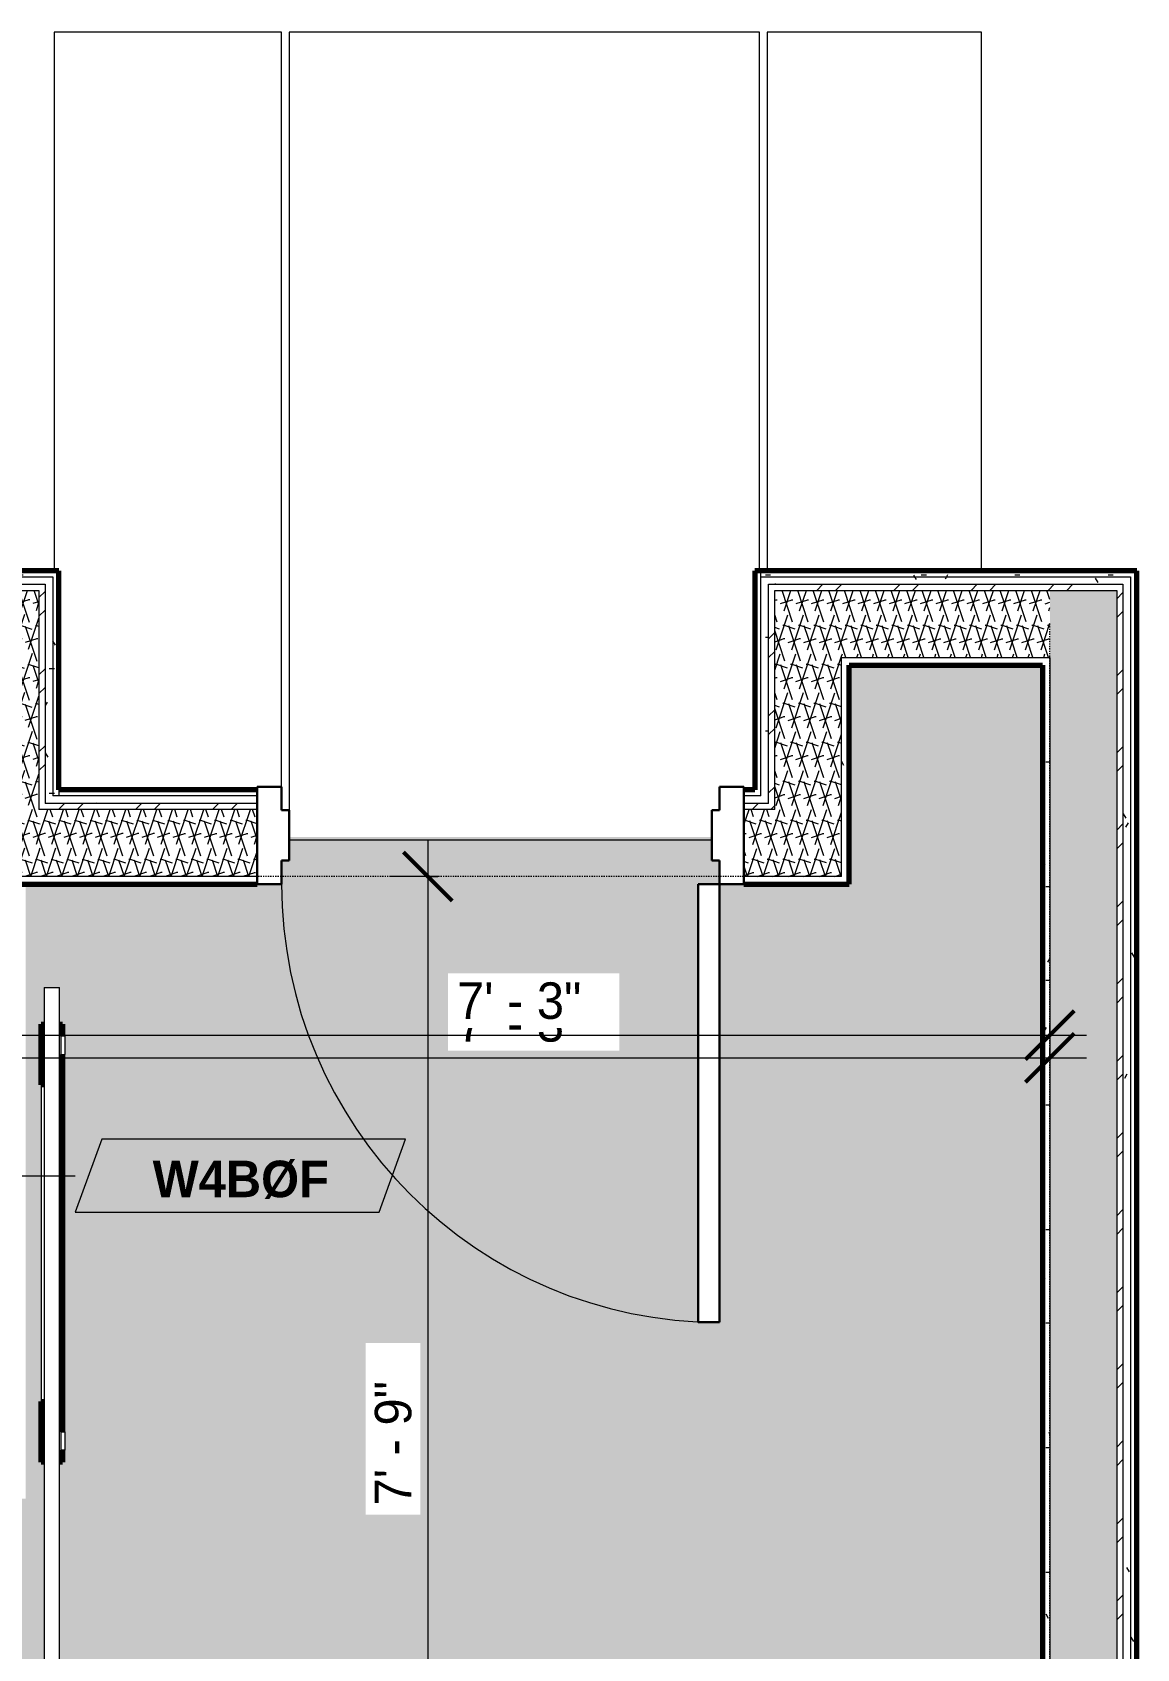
# Model space of a CAD drawing. Header units: inches. Extents: x -3857 to -1458, y -18 to 10849.
# Drawn here: x -3211.6 to -3120.8, y 10292.6 to 10425.4 of the extents above; entities that cross this region are included whole.
import ezdxf

# ---------------------------------------------------------------- set-up
doc = ezdxf.new("R2010")
doc.units = ezdxf.units.IN
doc.header["$MEASUREMENT"] = 0
doc.linetypes.add('Dash 3_32_', pattern=[0.1875, 0.09375, -0.09375])
for name, color, linetype, lineweight in [('0-5', 250, 'Continuous', 18), ('0-6', 130, 'Continuous', 5), ('A-ANNO-DIMS', 211, 'Continuous', 9), ('A-ANNO-DIMS-32', 211, 'Continuous', 9), ('A-DETL-1', 90, 'Dash 3_32_', 18), ('A-DOOR', 31, 'Continuous', 18), ('A-DOOR-1', 10, 'Continuous', 30), ('A-DOOR-2', 50, 'Continuous', 9), ('A-DOOR-5', 31, 'Continuous', 70), ('A-DOOR-FRAM-2', 10, 'Continuous', 30), ('A-FLOR-2', 250, 'Continuous', 18), ('A-WALL-4', 250, 'Continuous', 18), ('A-WALL-IDEN', 211, 'Continuous', 9), ('A-WALL-PATT-1', 50, 'Continuous', 9), ('A-WALL-PATT-2', 8, 'Continuous', 9), ('A-WALL-PATT-3', 253, 'Continuous', 9), ('I-WALL-2', 7, 'Continuous', 70)]:
    doc.layers.add(name, color=color, linetype=linetype, lineweight=lineweight)
doc.layers.add('A-AREA-PATT-1', color=255, linetype='Continuous', lineweight=9, transparency=1)
doc.styles.add('Century Gothic', font='ufonts.com_century-gothic.ttf', dxfattribs={"height": 3})
doc.styles.add('Century Gothic_B', font='GOTHICB.TTF', dxfattribs={"height": 3})
doc.dimstyles.new('OD_1__HACK', dxfattribs={"dimscale": 12, "dimtxt": 3.132505, "dimasz": 0.333333, "dimexe": 0.25, "dimexo": 0.166667, "dimgap": 0.041667, "dimtad": 1, "dimdec": 0, "dimzin": 3, "dimdsep": 46, "dimlunit": 4, "dimtxsty": 'Century Gothic', "dimblk1": 'OBLIQUE', "dimblk2": 'OBLIQUE', "dimsah": 1, "dimcen": 0.09, "dimdle": 0.25, "dimazin": 0, "dimtfac": 1, "dimtdec": 4, "dimtix": 1, "dimtmove": 0, "dimatfit": 3, "dimfxl": 1, "dimtvp": 1, "dimtfill": 1, "dimfrac": 2, "dimtolj": 1, "dimtzin": 0, "dimarcsym": 2})
pattern_1 = [(0, (0, 0), (10.24, 2.56), [0.422, -7.258, 0.422, -7.258, -40.96]), (0, (0, 0), (10.24, 2.56), [-15.36, 0.422, -14.938, 0.422, -7.258, -17.92]), (0, (0, 0), (10.24, 2.56), [-38.4, 0.422, -4.698, 0.422, -12.378]), (120, (3.84, 1.28), (-7.33702503, 7.58810013), [0.422, -7.258, 0.422, -7.258, -40.96]), (120, (3.84, 1.28), (-7.33702503, 7.58810013), [-15.36, 0.422, -14.938, 0.422, -7.258, -17.92]), (120, (3.84, 1.28), (-7.33702503, 7.58810013), [-38.4, 0.422, -4.698, 0.422, -12.378]), (240, (5.12, 6.4), (-2.90297497, -10.14810013), [0.422, -7.258, 0.422, -7.258, -40.96]), (240, (5.12, 6.4), (-2.90297497, -10.14810013), [-15.36, 0.422, -14.938, 0.422, -7.258, -17.92]), (240, (5.12, 6.4), (-2.90297497, -10.14810013), [-38.4, 0.422, -4.698, 0.422, -12.378])]
pattern_2 = [(161.57, (0.16, 0.16), (-1.279773737, -0.000426766), [0, -9.107, 1.011, 0]), (18.43, (-0.16, 0.16), (-1.279773737, 0.000426766), [0, -9.107, 1.011, 0]), (108.43, (0.16, 0.16), (0.639452382, -3.199964008), [3.035, -7.083]), (71.57, (-0.16, 0.16), (0.639452382, 3.199964008), [3.035, -7.083])]
pattern_3 = [(45, (0, 0), (-3.1678384, 3.1678384), []), (45, (0, 4.8), (-3.1678384, 3.1678384), [])]

# ---------------------------------------------------------------- blocks, each defined once
blk = doc.blocks.new('HOLLOW METAL - UNIT DOOR-2191980-1ST FLOOR - STUDIO B - ADA TYPE B')
at = {"layer": 'A-DOOR-1'}
for p, q in [((16.25, -4.125), (18, -4.125)), ((16.25, -40.125), (16.25, -4.125)), ((18, -4.125), (18, -40.125)), ((18, -40.125), (16.25, -40.125))]:
    blk.add_line(p, q, dxfattribs=at)
at = {"layer": 'A-DOOR-2'}
blk.add_arc((18, -4.125), 36, 180, 270, dxfattribs=at)
at = {"layer": 'A-DOOR-FRAM-2'}
for p, q in [((-20, 3.875), (-18, 3.875)), ((-20, -4.125), (-20, 3.875)), ((-18, 3.875), (-18, 1.9375)), ((18, 3.875), (20, 3.875)), ((18, 1.9375), (18, 3.875)), ((20, 3.875), (20, -4.125)), ((-18, 1.9375), (-17.375, 1.9375)), ((-17.375, 1.9375), (-17.375, -2.1875)), ((17.375, 1.9375), (18, 1.9375)), ((17.375, -2.1875), (17.375, 1.9375)), ((-18, -2.1875), (-18, -4.125)), ((-17.375, -2.1875), (-18, -2.1875)), ((18, -2.1875), (17.375, -2.1875)), ((18, -4.125), (18, -2.1875)), ((-18, -4.125), (-20, -4.125)), ((20, -4.125), (18, -4.125))]:
    blk.add_line(p, q, dxfattribs=at)
blk = doc.blocks.new('CTR - 1st Phase - Common Walls_rvt-3-1ST FLOOR - STUDIO B - ADA TYPE B')
at = {"layer": 'A-WALL-PATT-1'}
h = blk.add_hatch(dxfattribs=at)
h.set_pattern_fill('FP_1', color=256, style=0, pattern_type=2)
h.set_pattern_definition(pattern_1)
h.paths.add_polyline_path([(-2798.02, 10380.66), (-2798.02, 10381.16), (-2938.34, 10381.16), (-2938.34, 10380.66), (-2798.65, 10380.66)], flags=0)
h = blk.add_hatch(dxfattribs=at)
h.set_pattern_fill('FP_1', color=256, style=0, pattern_type=2)
h.set_pattern_definition(pattern_1)
h.paths.add_polyline_path([(-2871.45, 10380.04), (-2798.65, 10380.04), (-2798.65, 10380.66), (-2938.34, 10380.66), (-2938.34, 10380.04), (-2877.71, 10380.04)], flags=0)
h = blk.add_hatch(dxfattribs=at)
h.set_pattern_fill('FP_1', color=256, style=0, pattern_type=2)
h.set_pattern_definition(pattern_1)
h.paths.add_polyline_path([(-2798.65, 10362.04), (-2798.02, 10362.04), (-2798.02, 10380.66), (-2798.65, 10380.66), (-2798.65, 10362.79)], flags=0)
h = blk.add_hatch(dxfattribs=at)
h.set_pattern_fill('FP_1', color=256, style=0, pattern_type=2)
h.set_pattern_definition(pattern_1)
h.paths.add_polyline_path([(-2798.02, 10362.66), (-2797.52, 10362.66), (-2797.52, 10381.16), (-2798.02, 10381.16), (-2798.02, 10362.79)], flags=0)
h = blk.add_hatch(dxfattribs=at)
h.set_pattern_fill('FP_1', color=256, style=0, pattern_type=2)
h.set_pattern_definition(pattern_1)
h.paths.add_polyline_path([(-2739.8, 10380.66), (-2709.41, 10380.66), (-2709.41, 10381.16), (-2739.8, 10381.16)], flags=0)
h = blk.add_hatch(dxfattribs=at)
h.set_pattern_fill('FP_1', color=256, style=0, pattern_type=2)
h.set_pattern_definition(pattern_1)
h.paths.add_polyline_path([(-2739.17, 10362.04), (-2739.17, 10380.66), (-2739.8, 10380.66), (-2739.8, 10362.04)], flags=0)
h = blk.add_hatch(dxfattribs=at)
h.set_pattern_fill('FP_1', color=256, style=0, pattern_type=2)
h.set_pattern_definition(pattern_1)
h.paths.add_polyline_path([(-2716.66, 10380.04), (-2710.04, 10380.04), (-2710.04, 10380.66), (-2739.17, 10380.66), (-2739.17, 10380.04), (-2721.68, 10380.04)], flags=0)
h = blk.add_hatch(dxfattribs=at)
h.set_pattern_fill('FP_1', color=256, style=0, pattern_type=2)
h.set_pattern_definition(pattern_1)
h.paths.add_polyline_path([(-2709.41, 10261.59), (-2709.41, 10380.66), (-2710.04, 10380.66), (-2710.04, 10261.59)], flags=0)
h = blk.add_hatch(dxfattribs=at)
h.set_pattern_fill('FP_1', color=256, style=0, pattern_type=2)
h.set_pattern_definition(pattern_1)
h.paths.add_polyline_path([(-2708.91, 10261.59), (-2708.91, 10381.16), (-2709.41, 10381.16), (-2709.41, 10261.59)], flags=0)
h = blk.add_hatch(dxfattribs=at)
h.set_pattern_fill('FP_1', color=256, style=0, pattern_type=2)
h.set_pattern_definition(pattern_1)
h.paths.add_polyline_path([(-2732.55, 10355.41), (-2732.55, 10374.04), (-2733.17, 10374.04), (-2733.17, 10355.41)], flags=0)
h = blk.add_hatch(dxfattribs=at)
h.set_pattern_fill('FP_1', color=256, style=0, pattern_type=2)
h.set_pattern_definition(pattern_1)
h.paths.add_polyline_path([(-2716.04, 10261.59), (-2716.04, 10374.04), (-2716.66, 10374.04), (-2716.66, 10261.59)], flags=0)
h = blk.add_hatch(dxfattribs=at)
h.set_pattern_fill('FP_1', color=256, style=0, pattern_type=2)
h.set_pattern_definition(pattern_1)
h.paths.add_polyline_path([(-2786.76, 10362.04), (-2781.2, 10362.04), (-2781.2, 10362.66), (-2798.02, 10362.66), (-2798.02, 10362.04), (-2797.52, 10362.04)], flags=0)
h.paths.add_polyline_path([(-2739.92, 10362.04), (-2739.8, 10362.04), (-2739.8, 10362.66), (-2741.2, 10362.66), (-2741.2, 10362.04), (-2740.22, 10362.04)], flags=0)
h = blk.add_hatch(dxfattribs=at)
h.set_pattern_fill('FP_1', color=256, style=0, pattern_type=2)
h.set_pattern_definition(pattern_1)
h.paths.add_polyline_path([(-2800.65, 10356.04), (-2804.65, 10356.04), (-2804.65, 10355.41), (-2801.28, 10355.41), (-2800.84, 10355.85)], flags=0)
h.paths.add_polyline_path([(-2781.2, 10355.41), (-2781.2, 10356.04), (-2800.65, 10356.04), (-2800.65, 10355.41), (-2786.76, 10355.41)], flags=0)
h.paths.add_polyline_path([(-2740.43, 10355.41), (-2733.17, 10355.41), (-2733.17, 10356.04), (-2741.2, 10356.04), (-2741.2, 10355.41)], flags=0)
at = {"layer": 'A-WALL-PATT-2'}
h = blk.add_hatch(dxfattribs=at)
h.set_pattern_fill('FP_2', color=256, style=0, pattern_type=2)
h.set_pattern_definition(pattern_3)
h.paths.add_polyline_path([(-2801.92, 10379.54), (-2799.15, 10379.54), (-2799.15, 10380.04), (-2938.34, 10380.04), (-2938.34, 10379.54), (-2804.65, 10379.54)], flags=0)
h = blk.add_hatch(dxfattribs=at)
h.set_pattern_fill('FP_2', color=256, style=0, pattern_type=2)
h.set_pattern_definition(pattern_3)
h.paths.add_polyline_path([(-2799.15, 10361.54), (-2798.65, 10361.54), (-2798.65, 10380.04), (-2799.15, 10380.04), (-2799.15, 10362.66)], flags=0)
h = blk.add_hatch(dxfattribs=at)
h.set_pattern_fill('FP_2', color=256, style=0, pattern_type=2)
h.set_pattern_definition(pattern_3)
h.paths.add_polyline_path([(-2738.67, 10361.54), (-2738.67, 10380.04), (-2739.17, 10380.04), (-2739.17, 10361.54)], flags=0)
h = blk.add_hatch(dxfattribs=at)
h.set_pattern_fill('FP_2', color=256, style=0, pattern_type=2)
h.set_pattern_definition(pattern_3)
h.paths.add_polyline_path([(-2732.55, 10379.54), (-2710.54, 10379.54), (-2710.54, 10380.04), (-2738.67, 10380.04), (-2738.67, 10379.54), (-2733.17, 10379.54)], flags=0)
h = blk.add_hatch(dxfattribs=at)
h.set_pattern_fill('FP_2', color=256, style=0, pattern_type=2)
h.set_pattern_definition(pattern_3)
h.paths.add_polyline_path([(-2710.04, 10261.59), (-2710.04, 10380.04), (-2710.54, 10380.04), (-2710.54, 10261.59)], flags=0)
h = blk.add_hatch(dxfattribs=at)
h.set_pattern_fill('FP_2', color=256, style=0, pattern_type=2)
h.set_pattern_definition(pattern_3)
h.paths.add_polyline_path([(-2798.02, 10361.54), (-2781.2, 10361.54), (-2781.2, 10362.04), (-2798.65, 10362.04), (-2798.65, 10361.54)], flags=0)
h.paths.add_polyline_path([(-2739.17, 10361.54), (-2739.17, 10362.04), (-2741.2, 10362.04), (-2741.2, 10361.54), (-2739.19, 10361.54)], flags=0)
at = {"layer": 'A-WALL-PATT-3'}
h = blk.add_hatch(dxfattribs=at)
h.set_pattern_fill('FP_3', color=256, style=0, pattern_type=2)
h.set_pattern_definition(pattern_2)
h.paths.add_polyline_path([(-2804.65, 10356.04), (-2799.15, 10356.04), (-2799.15, 10379.54), (-2804.65, 10379.54), (-2804.65, 10357.53)], flags=0)
h = blk.add_hatch(dxfattribs=at)
h.set_pattern_fill('FP_3', color=256, style=0, pattern_type=2)
h.set_pattern_definition(pattern_2)
h.paths.add_polyline_path([(-2733.17, 10356.04), (-2733.17, 10379.54), (-2738.67, 10379.54), (-2738.67, 10356.04)], flags=0)
h = blk.add_hatch(dxfattribs=at)
h.set_pattern_fill('FP_3', color=256, style=0, pattern_type=2)
h.set_pattern_definition(pattern_2)
h.paths.add_polyline_path([(-2716.04, 10374.04), (-2716.04, 10379.54), (-2733.17, 10379.54), (-2733.17, 10374.04), (-2716.66, 10374.04)], flags=0)
h = blk.add_hatch(dxfattribs=at)
h.set_pattern_fill('FP_3', color=256, style=0, pattern_type=2)
h.set_pattern_definition(pattern_2)
h.paths.add_polyline_path([(-2710.54, 10261.59), (-2710.54, 10379.54), (-2716.04, 10379.54), (-2716.04, 10261.59), (-2712.29, 10261.59)], flags=0)
h = blk.add_hatch(dxfattribs=at)
h.set_pattern_fill('FP_3', color=256, style=0, pattern_type=2)
h.set_pattern_definition(pattern_2)
h.paths.add_polyline_path([(-2797.52, 10356.04), (-2781.2, 10356.04), (-2781.2, 10361.54), (-2799.15, 10361.54), (-2799.15, 10356.04)], flags=0)
h.paths.add_polyline_path([(-2738.67, 10356.04), (-2738.67, 10361.54), (-2741.2, 10361.54), (-2741.2, 10356.04), (-2740.3, 10356.04)], flags=0)
at = {"layer": 'A-FLOR-2'}
for p, q in [((-2779.2, 10425.39), (-2797.9, 10425.39)), ((-2797.9, 10425.39), (-2797.9, 10381.16)), ((-2779.2, 10363.41), (-2779.2, 10425.39)), ((-2739.92, 10425.39), (-2778.57, 10425.39)), ((-2778.57, 10425.39), (-2778.57, 10361.48)), ((-2739.92, 10381.16), (-2739.92, 10425.39)), ((-2739.3, 10425.39), (-2739.3, 10381.16)), ((-2721.68, 10425.39), (-2739.3, 10425.39)), ((-2721.68, 10381.16), (-2721.68, 10425.39)), ((-2778.57, 10359.04), (-2743.82, 10359.04))]:
    blk.add_line(p, q, dxfattribs=at)
at = {"layer": 'A-WALL-4'}
for p, q in [((-2805.27, 10380.66), (-2798.65, 10380.66)), ((-2798.65, 10380.66), (-2798.02, 10380.66)), ((-2798.02, 10380.66), (-2798.02, 10362.66)), ((-2739.8, 10380.66), (-2739.8, 10381.16)), ((-2739.8, 10380.66), (-2739.8, 10381.16)), ((-2739.8, 10380.66), (-2739.17, 10380.66)), ((-2739.8, 10362.66), (-2739.8, 10380.66)), ((-2739.17, 10380.66), (-2732.55, 10380.66)), ((-2732.55, 10380.66), (-2716.66, 10380.66)), ((-2716.66, 10380.66), (-2710.04, 10380.66)), ((-2710.04, 10380.66), (-2709.41, 10380.66)), ((-2709.41, 10380.66), (-2709.41, 10261.59)), ((-2805.27, 10380.04), (-2799.15, 10380.04)), ((-2804.65, 10379.54), (-2799.15, 10379.54)), ((-2799.15, 10380.04), (-2798.65, 10380.04)), ((-2799.15, 10379.54), (-2799.15, 10361.54)), ((-2798.65, 10380.04), (-2798.65, 10362.04)), ((-2739.17, 10380.04), (-2738.67, 10380.04)), ((-2739.17, 10362.04), (-2739.17, 10380.04)), ((-2738.67, 10380.04), (-2732.55, 10380.04)), ((-2738.67, 10379.54), (-2733.17, 10379.54)), ((-2738.67, 10361.54), (-2738.67, 10379.54)), ((-2733.17, 10379.54), (-2732.55, 10379.54)), ((-2732.55, 10380.04), (-2716.66, 10380.04)), ((-2732.55, 10379.54), (-2716.66, 10379.54)), ((-2716.66, 10380.04), (-2710.54, 10380.04)), ((-2716.66, 10379.54), (-2716.04, 10379.54)), ((-2716.04, 10379.54), (-2710.54, 10379.54)), ((-2710.54, 10380.04), (-2710.04, 10380.04)), ((-2710.54, 10379.54), (-2710.54, 10261.59)), ((-2710.04, 10380.04), (-2710.04, 10261.59)), ((-2733.17, 10374.04), (-2732.55, 10374.04)), ((-2733.17, 10356.04), (-2733.17, 10374.04)), ((-2732.55, 10374.04), (-2716.66, 10374.04)), ((-2716.66, 10374.04), (-2716.04, 10374.04)), ((-2716.04, 10374.04), (-2716.04, 10261.59)), ((-2797.52, 10363.16), (-2797.52, 10362.66)), ((-2798.02, 10362.04), (-2798.65, 10362.04)), ((-2797.52, 10362.66), (-2798.02, 10362.66)), ((-2797.52, 10362.04), (-2798.02, 10362.04)), ((-2781.2, 10362.66), (-2797.52, 10362.66)), ((-2781.2, 10362.04), (-2797.52, 10362.04)), ((-2740.3, 10362.66), (-2741.2, 10362.66)), ((-2740.3, 10362.04), (-2741.2, 10362.04)), ((-2739.8, 10362.66), (-2740.3, 10362.66)), ((-2739.8, 10362.04), (-2740.3, 10362.04)), ((-2739.17, 10362.04), (-2739.8, 10362.04)), ((-2798.65, 10361.54), (-2799.15, 10361.54)), ((-2797.52, 10361.54), (-2798.65, 10361.54)), ((-2781.2, 10361.54), (-2797.52, 10361.54)), ((-2740.3, 10361.54), (-2741.2, 10361.54)), ((-2739.17, 10361.54), (-2740.3, 10361.54)), ((-2738.67, 10361.54), (-2739.17, 10361.54)), ((-2799.15, 10356.04), (-2804.65, 10356.04)), ((-2797.52, 10356.04), (-2799.15, 10356.04)), ((-2781.2, 10356.04), (-2797.52, 10356.04)), ((-2740.3, 10356.04), (-2741.2, 10356.04)), ((-2738.67, 10356.04), (-2740.3, 10356.04)), ((-2733.17, 10356.04), (-2738.67, 10356.04))]:
    blk.add_line(p, q, dxfattribs=at)
at = {"layer": 'I-WALL-2'}
for p, q in [((-2798.02, 10381.16), (-2805.27, 10381.16)), ((-2797.52, 10381.16), (-2798.02, 10381.16)), ((-2797.52, 10363.16), (-2797.52, 10381.16)), ((-2740.3, 10381.16), (-2740.3, 10363.16)), ((-2739.8, 10381.16), (-2740.3, 10381.16)), ((-2732.55, 10381.16), (-2739.8, 10381.16)), ((-2716.66, 10381.16), (-2732.55, 10381.16)), ((-2709.41, 10381.16), (-2716.66, 10381.16)), ((-2708.91, 10381.16), (-2709.41, 10381.16)), ((-2708.91, 10261.59), (-2708.91, 10381.16)), ((-2732.55, 10373.41), (-2716.66, 10373.41)), ((-2732.55, 10355.41), (-2732.55, 10373.41)), ((-2716.66, 10373.41), (-2716.66, 10261.59)), ((-2781.2, 10363.16), (-2797.52, 10363.16)), ((-2740.3, 10363.16), (-2741.2, 10363.16)), ((-2804.65, 10355.41), (-2797.52, 10355.41)), ((-2797.52, 10355.41), (-2781.2, 10355.41)), ((-2741.2, 10355.41), (-2740.3, 10355.41)), ((-2740.3, 10355.41), (-2733.17, 10355.41)), ((-2733.17, 10355.41), (-2732.55, 10355.41))]:
    blk.add_line(p, q, dxfattribs=at)
at = {"layer": '0-5'}
blk.add_blockref('HOLLOW METAL - UNIT DOOR-2191980-1ST FLOOR - STUDIO B - ADA TYPE B', (-2761.2, 10359.54), dxfattribs=at)
blk = doc.blocks.new('BARN - FLUSH - 3-0 x 7-0 BARN DOOR-3238941-1ST FLOOR - STUDIO B - ADA TYPE B')
at = {"layer": 'A-DOOR'}
for p, q in [((18, 5.57), (-60, 5.57)), ((-60, 4.95), (-60, 5.57)), ((-56, 6), (-54.5, 6)), ((-56, 6), (-56, 5.67)), ((-56, 5.67), (-54.5, 5.67)), ((-54.5, 5.67), (-54.5, 6)), ((-23.5, 6), (-22, 6)), ((-23.5, 5.67), (-23.5, 6)), ((-23.5, 5.67), (-22, 5.67)), ((-22, 6), (-22, 5.67)), ((18, 5.57), (18, 4.95)), ((-60, 4.32), (-60, 4.95)), ((-60, 4.32), (18, 4.32)), ((-52, 4.07), (-26, 4.07)), ((18, 4.95), (18, 4.32))]:
    blk.add_line(p, q, dxfattribs=at)
at = {"layer": 'A-DOOR-5'}
for p, q in [((-57, 5.82), (-56, 5.82)), ((-57, 5.57), (-57, 5.82)), ((-54.5, 5.82), (-23.5, 5.82)), ((-22, 5.82), (-21, 5.82)), ((-21, 5.82), (-21, 5.57)), ((-57, 4.07), (-57, 4.32)), ((-52, 4.07), (-57, 4.07)), ((-52, 4.33), (-52, 4.07)), ((-26, 4.07), (-26, 4.32)), ((-21, 4.07), (-26, 4.07)), ((-21, 4.32), (-21, 4.07))]:
    blk.add_line(p, q, dxfattribs=at)
blk = doc.blocks.new('DIMBLOCK43-1ST FLOOR - STUDIO B - ADA TYPE B')
at = {"layer": 'A-ANNO-DIMS-32'}
for p, q in [((-3179.12, 10359.04), (-3179.12, 10263.19)), ((-3178.3, 10356.04), (-3182.12, 10356.04)), ((-3179.12, 10356.04), (-3178.3, 10356.04)), ((-3192.74, 10263.19), (-3176.12, 10263.19)), ((-3179.12, 10263.19), (-3192.74, 10263.19))]:
    blk.add_line(p, q, dxfattribs=at)
at = {"layer": 'A-ANNO-DIMS-32', "lineweight": 50}
for p, q in [((-3179.12, 10356.04), (-3181.12, 10358.04)), ((-3179.12, 10356.04), (-3177.12, 10354.04)), ((-3179.12, 10263.19), (-3181.12, 10265.19)), ((-3179.12, 10263.19), (-3177.12, 10261.19))]:
    blk.add_line(p, q, dxfattribs=at)
at = {"layer": 'A-ANNO-DIMS-32', "color": 0, "insert": (-3183.47, 10304.37), "char_height": 3, "width": 12.5897, "attachment_point": 1, "rotation": 90, "line_spacing_factor": 0.984502, "style": 'Century Gothic', "bg_fill": 3, "box_fill_scale": 1.25, "bg_fill_color": 256, "bg_fill_true_color": 13158600, "bg_fill_transparency": 0}
blk.add_mtext('7\' - 9"', dxfattribs=at)
blk = doc.blocks.new('_Oblique')
at = {"color": 0, "linetype": 'ByBlock', "lineweight": -2}
blk.add_line((-0.5, -0.5), (0.5, 0.5), dxfattribs=at)
blk = doc.blocks.new('DIMBLOCK65-1ST FLOOR - STUDIO B - ADA TYPE B')
at = {"layer": 'A-ANNO-DIMS-32', "lineweight": 50}
for p, q in [((-3214.96, 10341.13), (-3212.96, 10343.13)), ((-3127.97, 10341.13), (-3125.97, 10343.13)), ((-3214.96, 10341.13), (-3216.96, 10339.13)), ((-3127.97, 10341.13), (-3129.97, 10339.13))]:
    blk.add_line(p, q, dxfattribs=at)
at = {"layer": 'A-ANNO-DIMS-32'}
for p, q in [((-3214.96, 10341.95), (-3214.96, 10338.13)), ((-3214.96, 10341.13), (-3214.96, 10341.95)), ((-3127.97, 10341.95), (-3127.97, 10338.13)), ((-3127.97, 10341.13), (-3127.97, 10341.95)), ((-3214.96, 10341.13), (-3124.97, 10341.13))]:
    blk.add_line(p, q, dxfattribs=at)
at = {"layer": 'A-ANNO-DIMS-32', "color": 0, "insert": (-3176.71, 10345.47), "char_height": 3, "width": 12.5897, "attachment_point": 1, "line_spacing_factor": 0.984502, "style": 'Century Gothic', "bg_fill": 3, "box_fill_scale": 1.25, "bg_fill_color": 256, "bg_fill_true_color": 13158600, "bg_fill_transparency": 0}
blk.add_mtext('7\' - 3"', dxfattribs=at)
blk = doc.blocks.new('Wall Tag - ONE-2663183-1ST FLOOR - STUDIO B - ADA TYPE B')
at = {"layer": 'A-WALL-IDEN'}
for p, q in [((-0.3561, 0.0937), (-0.4244, -0.0937)), ((0.4244, 0.0937), (-0.3561, 0.0937)), ((0.3561, -0.0937), (0.4244, 0.0937)), ((-0.4244, -0.0937), (0.3561, -0.0937))]:
    blk.add_line(p, q, dxfattribs=at)
blk = doc.blocks.new('DIMBLOCK70-1ST FLOOR - STUDIO B - ADA TYPE B')
at = {"layer": 'A-ANNO-DIMS-32', "lineweight": 50}
for p, q in [((-3214.96, 10343), (-3212.96, 10345)), ((-3127.97, 10343), (-3125.97, 10345)), ((-3214.96, 10343), (-3216.96, 10341)), ((-3127.97, 10343), (-3129.97, 10341))]:
    blk.add_line(p, q, dxfattribs=at)
at = {"layer": 'A-ANNO-DIMS-32'}
for p, q in [((-3214.96, 10343.83), (-3214.96, 10340)), ((-3214.96, 10343), (-3214.96, 10343.83)), ((-3214.96, 10343), (-3124.97, 10343)), ((-3127.97, 10343.83), (-3127.97, 10340)), ((-3127.97, 10343), (-3127.97, 10343.83))]:
    blk.add_line(p, q, dxfattribs=at)
at = {"layer": 'A-ANNO-DIMS-32', "color": 0, "insert": (-3176.71, 10347.34), "char_height": 3, "width": 12.5897, "attachment_point": 1, "line_spacing_factor": 0.984502, "style": 'Century Gothic', "bg_fill": 3, "box_fill_scale": 1.25, "bg_fill_color": 256, "bg_fill_true_color": 13158600, "bg_fill_transparency": 0}
blk.add_mtext('7\' - 3"', dxfattribs=at)

msp = doc.modelspace()

# ---------------------------------------------------------------- hatches: boundary and pattern name
at = {"layer": 'A-AREA-PATT-1'}
h = msp.add_hatch(color=256, dxfattribs=at)
h.paths.add_polyline_path([(-3187.13, 10157.16), (-3128.59, 10157.16), (-3128.59, 10373.41), (-3144.48, 10373.41), (-3144.48, 10355.41), (-3155.13, 10355.41), (-3155.13, 10357.35), (-3155.76, 10357.35), (-3155.76, 10359.29), (-3190.51, 10359.29), (-3190.51, 10357.35), (-3191.13, 10357.35), (-3191.13, 10355.41), (-3212.17, 10355.41), (-3212.17, 10304.91), (-3214.96, 10304.91), (-3214.96, 10268.91), (-3212.17, 10268.91), (-3212.17, 10265.98), (-3189.46, 10265.98), (-3189.46, 10157.16)], flags=0)
h.paths.add_polyline_path([(-3209.41, 10268.91), (-3210.63, 10268.91), (-3210.63, 10307.91), (-3210.88, 10307.91), (-3210.88, 10343.91), (-3210.63, 10343.91), (-3210.63, 10346.91), (-3209.38, 10346.91), (-3209.38, 10343.91), (-3209.13, 10343.91), (-3209.13, 10342.91), (-3208.96, 10342.91), (-3208.96, 10341.41), (-3209.13, 10341.41), (-3209.13, 10310.41), (-3208.96, 10310.41), (-3208.96, 10308.91), (-3209.13, 10308.91), (-3209.13, 10307.91), (-3209.38, 10307.91), (-3209.38, 10268.91)], flags=0)
h.paths.add_polyline_path([(-3155.13, 10319.41), (-3156.88, 10319.41), (-3156.88, 10355.41), (-3155.13, 10355.41), (-3155.13, 10343.58)], flags=0)

# ---------------------------------------------------------------- linework, layer by layer
at = {"layer": 'A-DETL-1'}
for p, q in [((-3127.97, 10017.09), (-3127.97, 10376.79)), ((-3148.76, 10356.04), (-3209.96, 10356.04))]:
    msp.add_line(p, q, dxfattribs=at)
at = {"layer": 'A-WALL-IDEN'}
msp.add_line((-3214.96, 10331.45), (-3208.1, 10331.45), dxfattribs=at)

# ---------------------------------------------------------------- block references
at = {"layer": '0-6'}
msp.add_blockref('CTR - 1st Phase - Common Walls_rvt-3-1ST FLOOR - STUDIO B - ADA TYPE B', (-411.93, 0), dxfattribs=at)
at = {"layer": 'A-DOOR', "rotation": 269.9999999999731}
msp.add_blockref('BARN - FLUSH - 3-0 x 7-0 BARN DOOR-3238941-1ST FLOOR - STUDIO B - ADA TYPE B', (-3214.96, 10286.91), dxfattribs=at)

# ---------------------------------------------------------------- next in the draw order: dimensions: what is measured, and where the dimension line sits
at = {"layer": 'A-ANNO-DIMS'}
dim = msp.add_linear_dim(base=(-3179.12, 10263.19), p1=(-3176.3, 10356.04), p2=(-3194.74, 10263.19), angle=90, dimstyle='OD_1__HACK', override={"dimpost": '<>', "dimfxl": 94.660701}, dxfattribs=at)
dim.commit()
dim.dimension.update_dxf_attribs({"geometry": 'DIMBLOCK43-1ST FLOOR - STUDIO B - ADA TYPE B', "text_midpoint": (-3181.2, 10309.62)})

# ---------------------------------------------------------------- next in the draw order: block references
at = {"layer": 'A-WALL-IDEN', "xscale": 31.99999999999999, "yscale": 31.99999999999999, "zscale": 31.99999999999999}
msp.add_blockref('Wall Tag - ONE-2663183-1ST FLOOR - STUDIO B - ADA TYPE B', (-3194.52, 10331.45), dxfattribs=at)

# ---------------------------------------------------------------- next in the draw order: texts
at = {"layer": 'A-WALL-IDEN', "insert": (-3201.73, 10332.69), "char_height": 3, "width": 17.372, "attachment_point": 1, "style": 'Century Gothic_B'}
msp.add_mtext('W4BØF', dxfattribs=at)

# ---------------------------------------------------------------- next in the draw order: dimensions: what is measured, and where the dimension line sits
at = {"layer": 'A-ANNO-DIMS'}
dim = msp.add_linear_dim(base=(-3127.97, 10341.13), p1=(-3214.96, 10343.95), p2=(-3127.97, 10343.95), dimstyle='OD_1__HACK', override={"dimpost": '<>', "dimfxl": 86.988903}, dxfattribs=at)
dim.commit()
dim.dimension.update_dxf_attribs({"geometry": 'DIMBLOCK65-1ST FLOOR - STUDIO B - ADA TYPE B', "text_midpoint": (-3171.46, 10343.2)})

# ---------------------------------------------------------------- next in the draw order: dimensions: what is measured, and where the dimension line sits
dim = msp.add_linear_dim(base=(-3127.97, 10343), p1=(-3214.96, 10345.83), p2=(-3127.97, 10345.83), dimstyle='OD_1__HACK', override={"dimpost": '<>', "dimfxl": 86.988903}, dxfattribs=at)
dim.commit()
dim.dimension.update_dxf_attribs({"geometry": 'DIMBLOCK70-1ST FLOOR - STUDIO B - ADA TYPE B', "text_midpoint": (-3171.46, 10345.07)})

doc.saveas('drawing.dxf')
